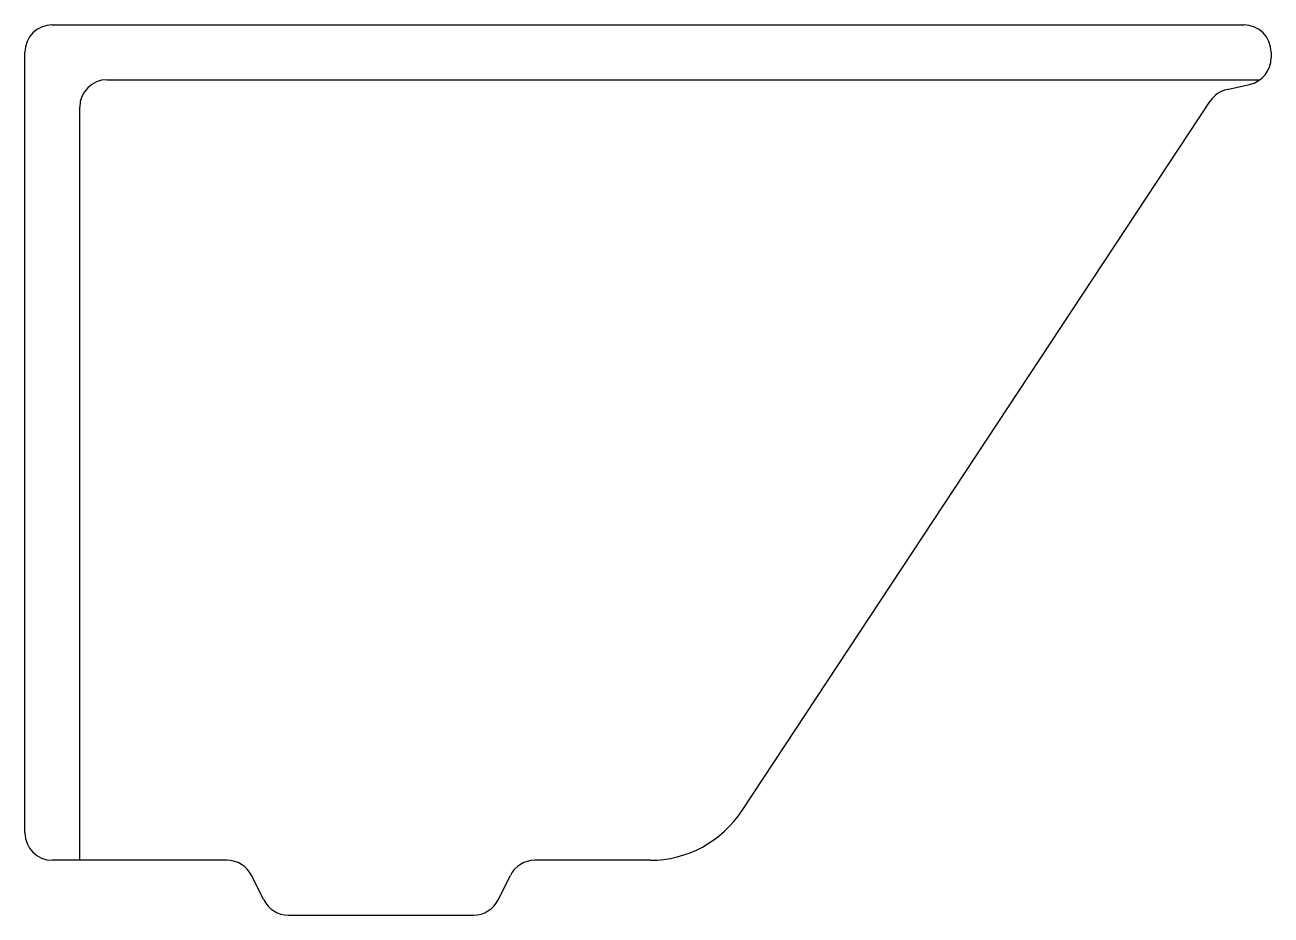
# Model space of a CAD drawing. Extents: x 236.312 to 236.767, y 106.82 to 107.145.
import ezdxf

# ---------------------------------------------------------------- set-up
doc = ezdxf.new("R2010")
doc.units = 0
doc.header["$MEASUREMENT"] = 0
doc.layers.add('01', color=1, linetype='CONTINUOUS')

msp = doc.modelspace()

# ---------------------------------------------------------------- linework, layer by layer
at = {"layer": '01'}
for p, q in [((236.3221097173507, 107.1450142421347), (236.7571097173506, 107.1450142421347)), ((236.3221097173507, 107.1450142421347), (236.7571097173506, 107.1450142421347)), ((236.3121097173507, 106.8500142421346), (236.3121097173507, 107.1350142421346)), ((236.3121097173507, 106.8500142421346), (236.3121097173507, 107.1350142421346)), ((236.7671097173507, 107.1350142421346), (236.7671097173507, 107.1330363131491)), ((236.7671097173507, 107.1350142421346), (236.7671097173507, 107.1330363131491)), ((236.3421097173507, 107.1250142421347), (236.763080176013, 107.1250142421347)), ((236.3421097173507, 107.1250142421347), (236.763080176013, 107.1250142421347)), ((236.7510581827405, 107.12144796201), (236.7592786002697, 107.1232743488548)), ((236.7510581827405, 107.12144796201), (236.7592786002697, 107.1232743488548)), ((236.5739374876567, 106.8582354017952), (236.744881423993, 107.1171951051909)), ((236.5739374876567, 106.8582354017952), (236.744881423993, 107.1171951051909)), ((236.3321097173506, 106.8400142421347), (236.3321097173506, 107.1150142421347)), ((236.3321097173506, 106.8400142421347), (236.3321097173506, 107.1150142421347)), ((236.3859293774631, 106.8400142421347), (236.3221097173507, 106.8400142421347)), ((236.3859293774631, 106.8400142421347), (236.3221097173507, 106.8400142421347)), ((236.5403863011878, 106.8400142421347), (236.4982900572382, 106.8400142421347)), ((236.5403863011878, 106.8400142421347), (236.4982900572382, 106.8400142421347)), ((236.3993457853281, 106.8255421061796), (236.3948736493732, 106.8344863780897)), ((236.3993457853281, 106.8255421061796), (236.3948736493732, 106.8344863780897)), ((236.4848736493732, 106.8255421061796), (236.4893457853281, 106.8344863780897)), ((236.4848736493732, 106.8255421061796), (236.4893457853281, 106.8344863780897)), ((236.4082900572382, 106.8200142421347), (236.4759293774632, 106.8200142421347)), ((236.4082900572382, 106.8200142421347), (236.4759293774632, 106.8200142421347))]:
    msp.add_line(p, q, dxfattribs=at)
for centre, radius, start, end in [((236.3221097173507, 107.1350142421346), 0.01, 90, 180), ((236.3221097173507, 107.1350142421346), 0.01, 90, 180), ((236.7571097173506, 107.1350142421346), 0.01, 0, 90), ((236.7571097173506, 107.1350142421346), 0.01, 0, 90), ((236.7571097173506, 107.1330363131491), 0.01, 282.5263328583097, 0), ((236.7571097173506, 107.1330363131491), 0.01, 282.5263328583097, 0), ((236.3421097173507, 107.1150142421347), 0.01, 90.00000000000001, 180), ((236.3421097173507, 107.1150142421347), 0.01, 90.00000000000001, 180), ((236.7532270656596, 107.1116859977157), 0.01, 102.5263328583097, 146.5704834876809), ((236.7532270656596, 107.1116859977157), 0.01, 102.5263328583097, 146.5704834876809), ((236.5403863011878, 106.8800142421347), 0.04000000000000001, 270, 327.0114783863654), ((236.5403863011878, 106.8800142421347), 0.04000000000000001, 270, 327.0114783863654), ((236.3221097173507, 106.8500142421346), 0.01, 180, 270), ((236.3221097173507, 106.8500142421346), 0.01, 180, 270), ((236.3859293774631, 106.8300142421347), 0.01, 26.56505117707799, 90), ((236.3859293774631, 106.8300142421347), 0.01, 26.56505117707799, 90), ((236.4982900572382, 106.8300142421347), 0.01, 90, 153.4349488229221), ((236.4982900572382, 106.8300142421347), 0.01, 90, 153.4349488229221), ((236.4082900572382, 106.8300142421347), 0.01, 206.565051177078, 270), ((236.4082900572382, 106.8300142421347), 0.01, 206.565051177078, 270), ((236.4759293774632, 106.8300142421347), 0.01, 270, 333.434948822922), ((236.4759293774632, 106.8300142421347), 0.01, 270, 333.434948822922)]:
    msp.add_arc(centre, radius, start, end, dxfattribs=at)

doc.saveas('drawing.dxf')
